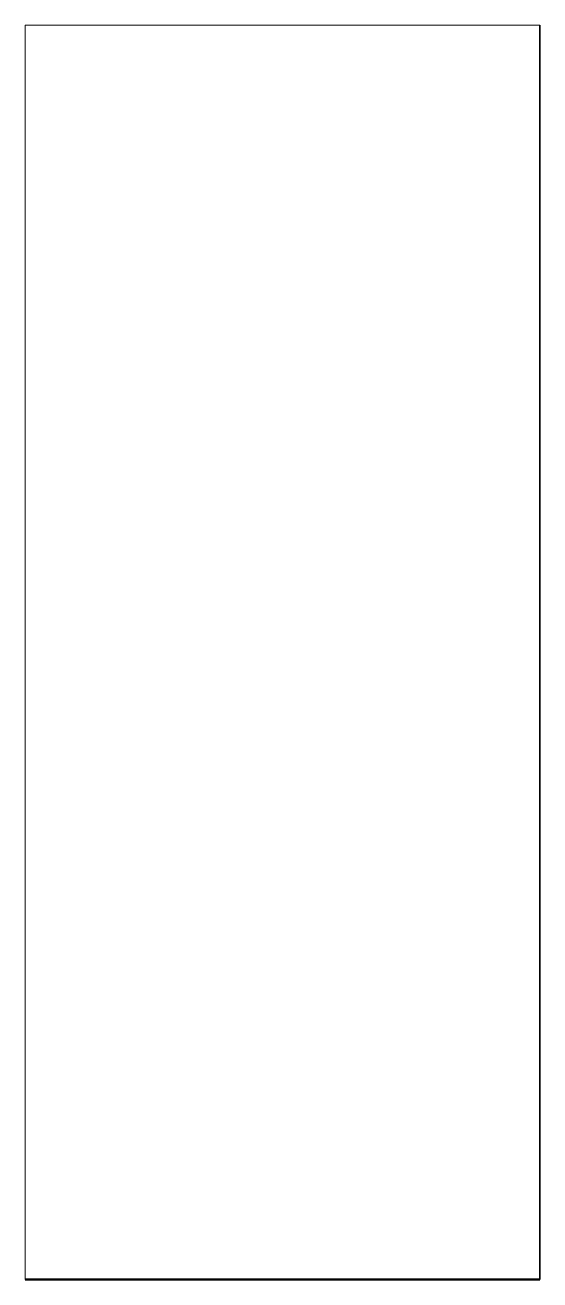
# Model space of a CAD drawing. Header units: millimetres. Extents: x -16902 to 7013, y -1363 to 4149.
# Drawn here: x -11181 to -9850, y -1 to 3240 of the extents above; entities that cross this region are included whole.
import ezdxf

# ---------------------------------------------------------------- set-up
doc = ezdxf.new("R2010")
doc.units = ezdxf.units.MM
for name, color, linetype, lineweight in [('Перекрытия', 7, 'Continuous', 20), ('Потолки', 7, 'Continuous', 9), ('Стены', 7, 'Continuous', 20), ('Стены разрез', 7, 'Continuous', 35)]:
    doc.layers.add(name, color=color, linetype=linetype, lineweight=lineweight)

msp = doc.modelspace()

# ---------------------------------------------------------------- hatches: boundary and pattern name
at = {"layer": 'Перекрытия', "lineweight": 9}
h = msp.add_hatch(dxfattribs=at)
h.set_pattern_fill('FP_11', color=256, style=0, pattern_type=2)
h.set_pattern_definition([(45, (-10676.52, 0), (-117.866, 117.866), []), (45, (-10597.94, 0), (-117.866, 117.866), [])])
h.paths.add_polyline_path([(-9850.2, -1.1), (-9850.2, 0), (-11180.9, 0), (-11180.9, -1.1)])
at = {"layer": 'Потолки'}
h = msp.add_hatch(dxfattribs=at)
h.set_pattern_fill('FP_12', color=256, style=0, pattern_type=2)
h.set_pattern_definition([(45, (-10676.52, 0), (-53.033, 53.033), [])])
h.paths.add_polyline_path([(-9850.2, 3240), (-9850.2, 3240.1), (-11180.9, 3240)])

# ---------------------------------------------------------------- linework, layer by layer
at = {"layer": 'Перекрытия', "lineweight": 50}
msp.add_line((-9850.2, 0), (-11180.9, 0), dxfattribs=at)
at = {"layer": 'Потолки', "lineweight": 20}
msp.add_line((-11180.9, 3240), (-9850.2, 3240), dxfattribs=at)
at = {"layer": 'Стены'}
msp.add_line((-11180.7, 3240), (-11180.7, 0), dxfattribs=at)
at = {"layer": 'Стены разрез'}
msp.add_line((-9850.7, 3240.1), (-9850.7, 0), dxfattribs=at)

doc.saveas('drawing.dxf')
